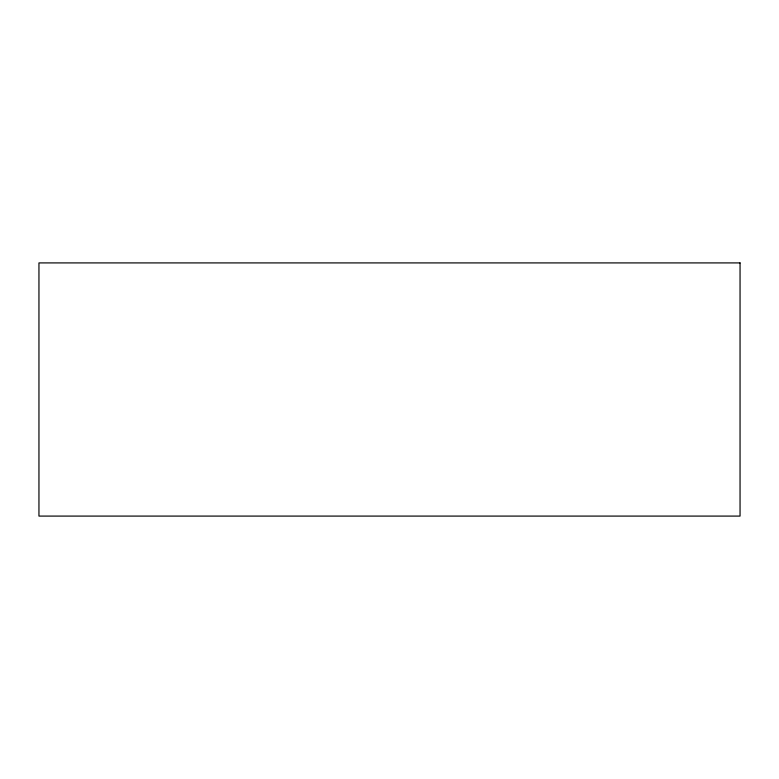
<?xml version="1.0" encoding="UTF-8"?>
<svg xmlns="http://www.w3.org/2000/svg" width="779" height="779" viewBox="0 0 779 779"><rect width="100%" height="100%" fill="white"/><g stroke="black" fill="none" stroke-linecap="round" stroke-linejoin="round"><path stroke-width="1.17" d="M740.05 262.913L38.95 262.913L38.95 516.087L740.05 516.087L740.05 262.913"/></g></svg>
